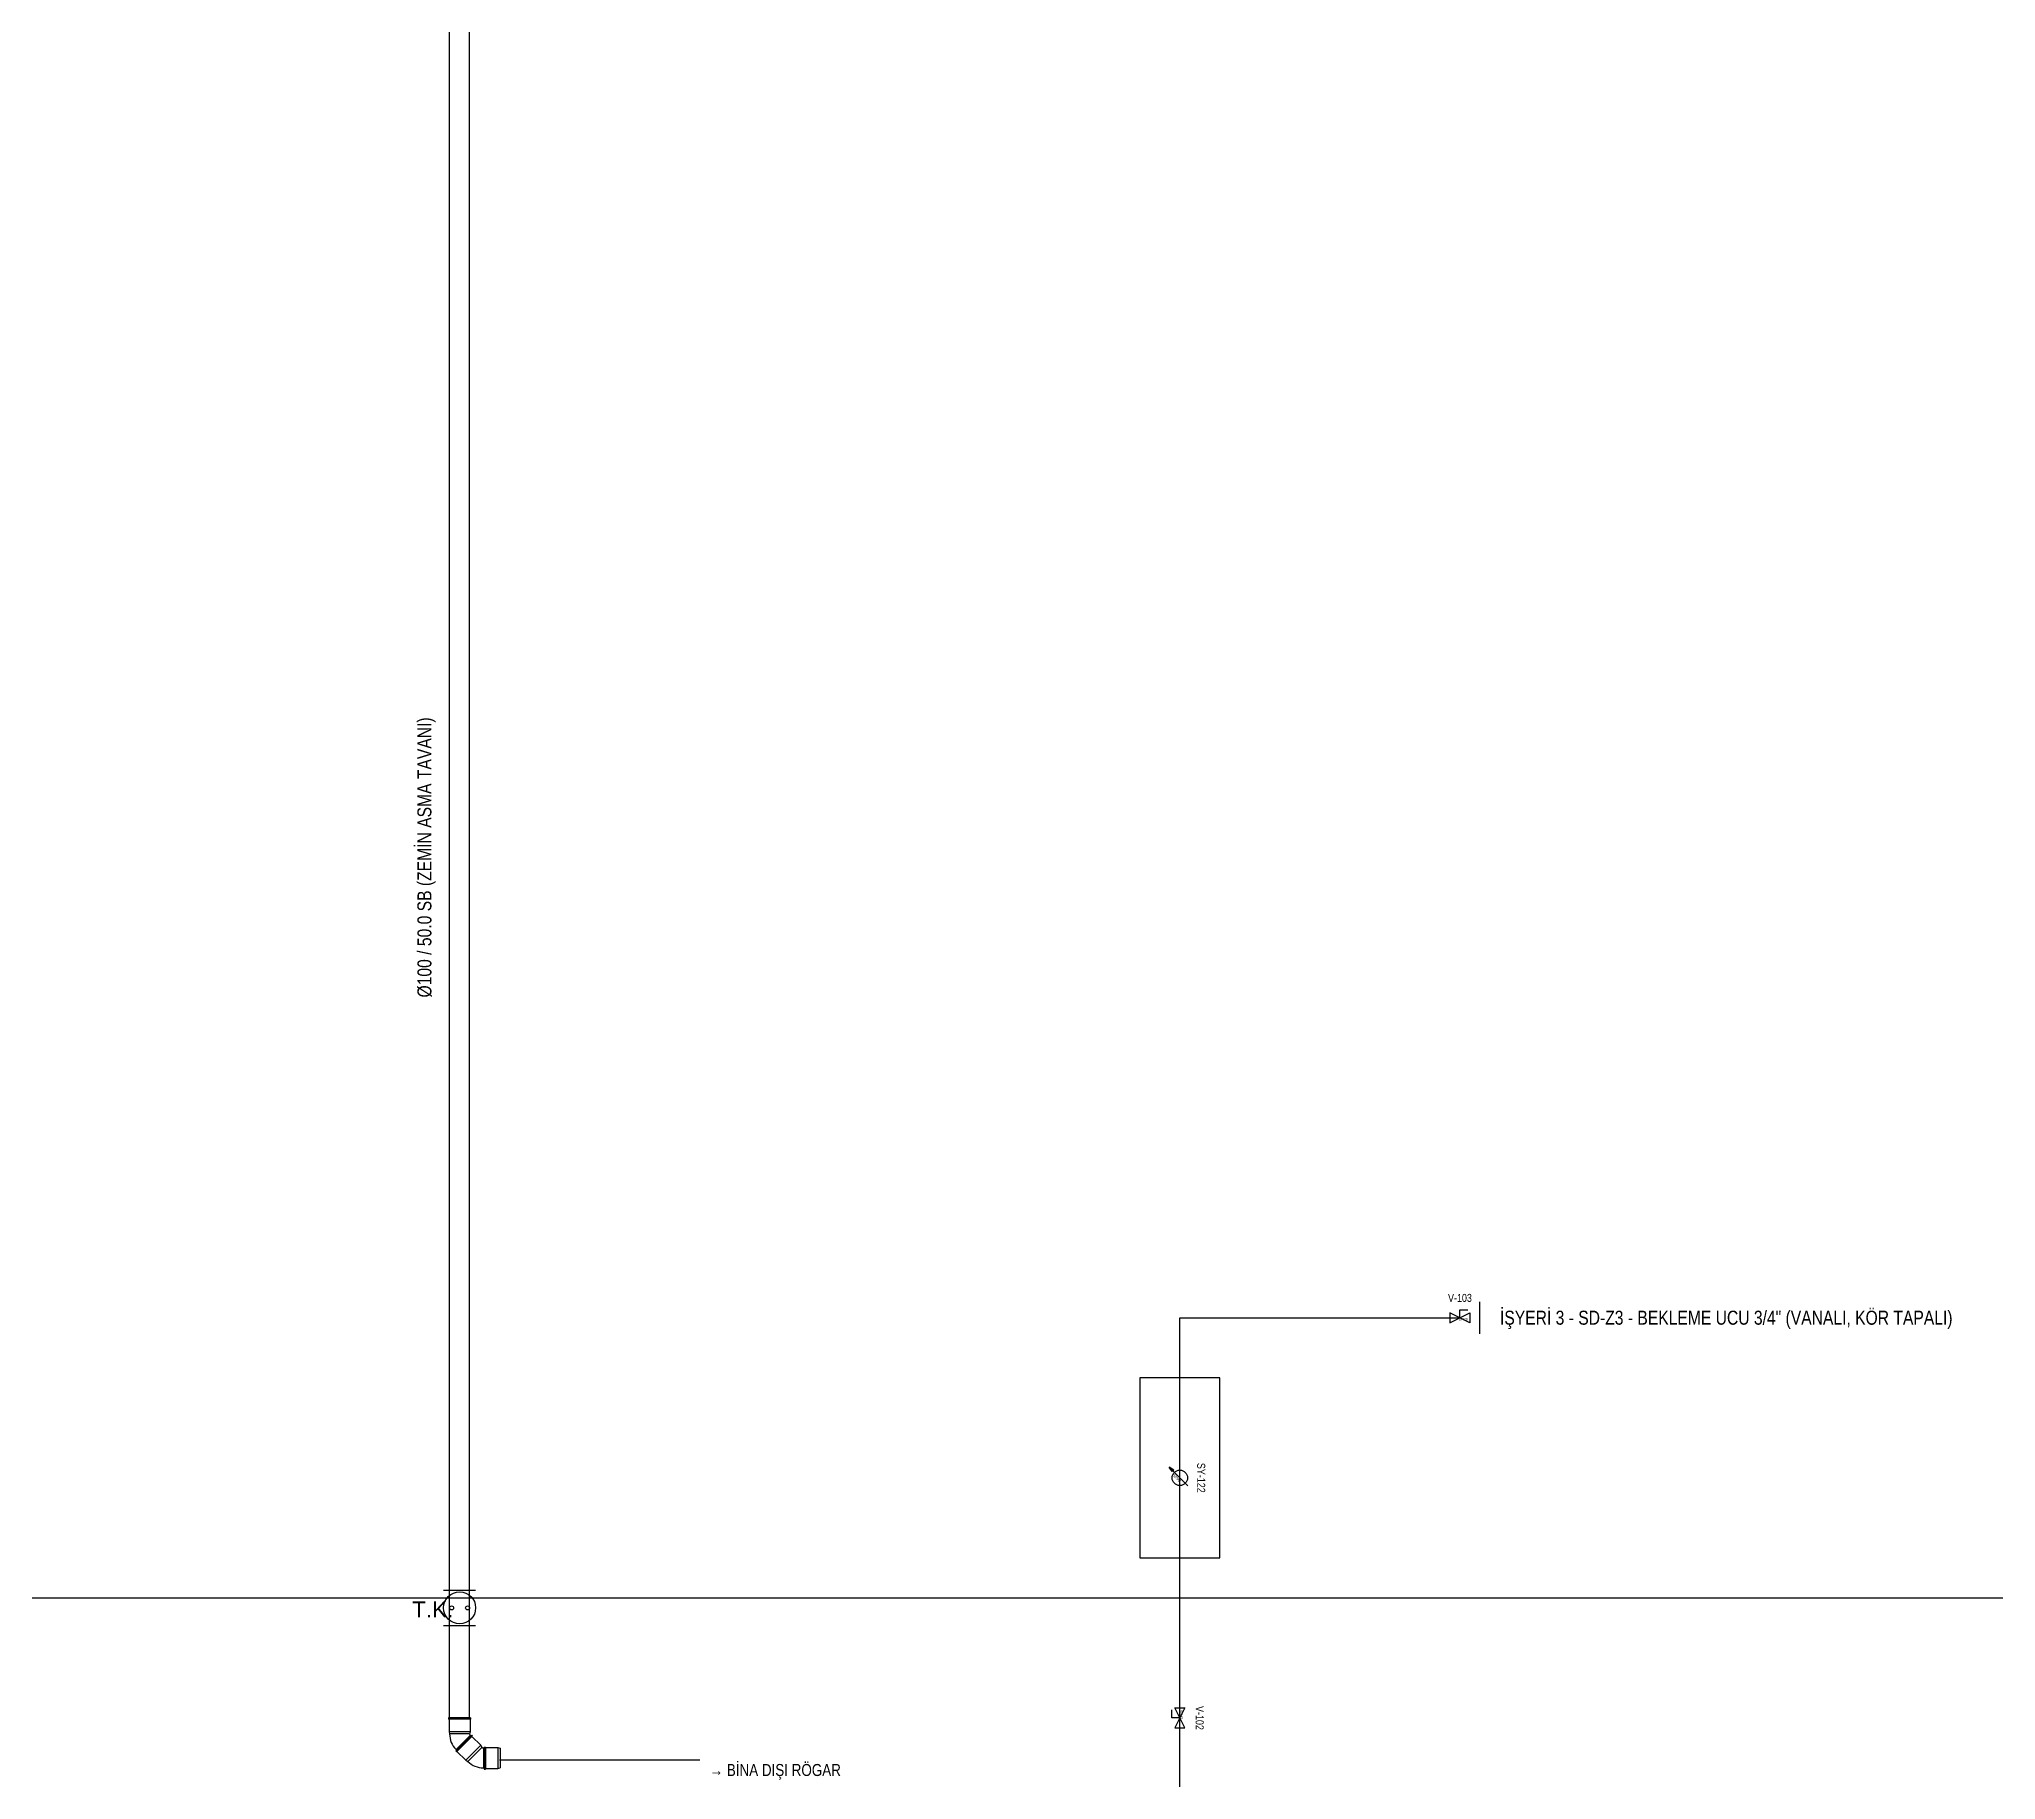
# Model space of a CAD drawing. Header units: centimetres. Extents: x 247996 to 314900, y -468471 to -440326.
# Drawn here: x 265030 to 266008, y -445941 to -445071 of the extents above; entities that cross this region are included whole.
import ezdxf
from ezdxf.enums import TextEntityAlignment as Align

# ---------------------------------------------------------------- set-up
doc = ezdxf.new("R2010")
doc.units = ezdxf.units.CM
doc.linetypes.add('0', pattern=[500, 500])
doc.layers.add('SCOTT-MTY-PISSU-CAP', color=211, linetype='Continuous', lineweight=30)
doc.layers.add('SCOTT-MTY-SOGUKSU-BORU', color=5, linetype='0', lineweight=30)
for name, color, linetype in [('SCOTT-MTY-PVC', 43, 'Continuous'), ('SCOTT-MTY-ROGAR', 5, 'Continuous'), ('SCOTT-MTY-SAYAC', 3, 'Continuous'), ('SCOTT-MTY-SEMA', 8, 'Continuous'), ('SCOTT-MTY-TES-YAZI', 7, 'Continuous'), ('SCOTT-MTY-VANA', 1, 'Continuous')]:
    doc.layers.add(name, color=color, linetype=linetype)
doc.styles.add('MTYCAPLT', font='arial.ttf')
doc.styles.add('ROTAS', font='arial.ttf')

# ---------------------------------------------------------------- blocks, each defined once
blk = doc.blocks.new('MTY-TEMIZLEME KAPAGI KOLON')
at = {"layer": 'SCOTT-MTY-VANA', "color": 1, "ltscale": 75}
for p, q in [((-10, 11), (10, 11)), ((-10, -11), (10, -11))]:
    blk.add_line(p, q, dxfattribs=at)
for centre, radius in [((0, 0), 10), ((-5, 0), 1.25), ((5, 0), 1.25)]:
    blk.add_circle(centre, radius, dxfattribs=at)
at = {"layer": 'SCOTT-MTY-VANA', "color": 1, "ltscale": 75, "style": 'MTYCAPLT'}
blk.add_attdef('TK', (-29.6, -6), '', height=10, dxfattribs=at)
blk = doc.blocks.new('PVC DIRSEK')
at = {"layer": 'SCOTT-MTY-PVC', "color": 43}
for p, q in [((-5.5, 0), (-5.5, -0.6)), ((5.5, 0), (-5.5, 0)), ((5.5, -0.6), (-5.5, -0.6)), ((-5.3, -0.6), (-5.3, -6.85)), ((5.3, -6.85), (-5.3, -6.85)), ((-5.3, -6.85), (-5, -7.99)), ((5, -7.99), (-5, -7.99)), ((5.29, -8.7), (-1.78, -15.77)), ((5.58, -8.98), (-1.56, -16.12)), ((6.31, -9.1), (-1.33, -16.73)), ((6.17, -9.24), (-1.33, -16.73)), ((5.3, -6.85), (5, -7.99)), ((5.29, -8.7), (5.58, -8.98)), ((5.3, -0.6), (5.3, -6.85)), ((5.5, 0), (5.5, -0.6)), ((5.88, -8.67), (5.51, -9.04)), ((5.88, -8.67), (5.58, -8.98)), ((5.88, -8.67), (6.31, -9.1)), ((5.88, -8.67), (6.31, -9.1)), ((6.31, -9.1), (6.17, -9.24)), ((6.17, -9.24), (10.59, -13.66)), ((-1.5, -16.05), (-1.89, -16.45)), ((-1.56, -16.12), (-1.89, -16.45)), ((-1.89, -16.45), (-1.47, -16.88)), ((-1.89, -16.45), (-1.47, -16.88)), ((-1.78, -15.77), (-1.5, -16.05)), ((-1.33, -16.73), (-1.47, -16.88)), ((-1.33, -16.73), (-1.47, -16.88)), ((-1.33, -16.73), (3.09, -21.15)), ((10.59, -13.66), (3.09, -21.15)), ((11.18, -14.68), (4.11, -21.75)), ((10.59, -13.66), (11.18, -14.68)), ((11.89, -14.97), (11.89, -24.97)), ((11.89, -14.97), (12.29, -14.97)), ((12.29, -14.53), (12.29, -14.97)), ((12.29, -14.53), (12.89, -14.53)), ((12.29, -14.97), (12.29, -25.03)), ((12.89, -14.53), (12.89, -14.73)), ((12.89, -14.73), (12.89, -25.33)), ((12.89, -14.73), (19.14, -14.73)), ((19.14, -14.73), (20.28, -15.07)), ((19.14, -14.73), (19.14, -25.33)), ((20.28, -15.07), (20.28, -25)), ((3.09, -21.15), (4.11, -21.75)), ((11.89, -24.97), (12.29, -24.97)), ((12.29, -24.97), (12.29, -25.53)), ((12.29, -25.53), (12.89, -25.53)), ((12.89, -25.33), (19.14, -25.33)), ((12.89, -25.33), (12.89, -25.53)), ((19.14, -25.33), (20.28, -25))]:
    blk.add_line(p, q, dxfattribs=at)
for centre, radius, start, end in [((6, -7.99), 11, 180, 225), ((6, -7.99), 1, 180, 225), ((11.89, -13.97), 1, 225, 270), ((11.89, -13.97), 11, 225, 270)]:
    blk.add_arc(centre, radius, start, end, dxfattribs=at)
blk = doc.blocks.new('MTY-KURESEL VANA')
at = {"layer": 'SCOTT-MTY-VANA'}
for p, q in [((0, 0), (0, 8)), ((0, 8), (8, 8))]:
    blk.add_line(p, q, dxfattribs=at)
blk.add_lwpolyline([(-10, 5), (-10, -5), (10, 5), (10, -5), (-10, 5)], dxfattribs=at)
blk.add_attdef('CAP', (-1.1, -2.7), '', height=2.5, dxfattribs=at)
blk = doc.blocks.new('MTY-SU SAYACI')
at = {"layer": 'SCOTT-MTY-VANA'}
blk.add_hatch(color=256, dxfattribs=at).paths.add_polyline_path([(9.8, 9.8), (5.6, 7), (7, 5.6)])
for p, q in [((-7.3, -7.3), (6.3, 6.3)), ((5.6, 7), (9.8, 9.8)), ((7, 5.6), (5.6, 7)), ((7, 5.6), (9.8, 9.8))]:
    blk.add_line(p, q, dxfattribs=at)
blk.add_circle((0, 0), 7, dxfattribs=at)
blk.add_attdef('CAP', (-2.3, -1.2), '', height=2.5, rotation=45, dxfattribs=at)

msp = doc.modelspace()

# ---------------------------------------------------------------- linework, layer by layer
at = {"layer": 'SCOTT-MTY-PVC'}
for p, q in [((265235, -445910), (265235, -441990)), ((265245, -445910), (265245, -441990)), ((265260, -445931), (265360, -445931))]:
    msp.add_line(p, q, dxfattribs=at)
at = {"layer": 'SCOTT-MTY-SAYAC'}
msp.add_lwpolyline([(265580, -445830), (265620, -445830), (265620, -445740), (265580, -445740)], close=True, dxfattribs=at)
at = {"layer": 'SCOTT-MTY-SEMA'}
msp.add_lwpolyline([(258900, -445850), (276550, -445850)], dxfattribs=at)
at = {"layer": 'SCOTT-MTY-SOGUKSU-BORU'}
msp.add_line((265750, -445718), (265750, -445702), dxfattribs=at)
msp.add_lwpolyline([(265600, -446140), (265600, -445710), (265740, -445710)], dxfattribs=at)

# ---------------------------------------------------------------- block references
at = {"layer": 'SCOTT-MTY-PISSU-CAP'}
ref = msp.add_blockref('MTY-TEMIZLEME KAPAGI KOLON', (265240, -445855), dxfattribs=dict(at, xscale=0.8, yscale=0.8))
ref.add_attrib('TK', 'T.K.', (265216.32, -445859.77), dxfattribs={"height": 8, "style": 'MTYCAPLT'})
at = {"layer": 'SCOTT-MTY-PVC'}
msp.add_blockref('PVC DIRSEK', (265240, -445910), dxfattribs=at)
at = {"layer": 'SCOTT-MTY-SAYAC'}
ref = msp.add_blockref('MTY-SU SAYACI', (265600, -445790), dxfattribs=dict(at, xscale=0.55, yscale=0.55, rotation=90))
ref.add_attrib('CAP', 'DN20', (265600.63, -445791.26), dxfattribs={"height": 1.375, "rotation": 135})
at = {"layer": 'SCOTT-MTY-VANA', "xscale": 0.5, "yscale": 0.5}
msp.add_blockref('MTY-KURESEL VANA', (265740, -445710), dxfattribs=at).add_auto_attribs({'CAP': 'DN20'})
at = {"layer": 'SCOTT-MTY-VANA', "xscale": 0.5, "yscale": 0.5, "rotation": 90}
msp.add_blockref('MTY-KURESEL VANA', (265600, -445910), dxfattribs=at).add_auto_attribs({'CAP': 'DN20'})

# ---------------------------------------------------------------- texts
at = {"layer": 'SCOTT-MTY-PISSU-CAP', "style": 'ROTAS', "width": 0.8}
msp.add_text('Ø100 / 50.0 SB (ZEMİN ASMA TAVANI)', height=7, rotation=90, dxfattribs=at).set_placement((265228, -445550), align=Align.BOTTOM_LEFT)
at = {"layer": 'SCOTT-MTY-ROGAR', "style": 'ROTAS', "width": 0.8}
msp.add_text('→ BİNA DIŞI RÖGAR', height=6, dxfattribs=at).set_placement((265365, -445936), align=Align.MIDDLE_LEFT)
at = {"layer": 'SCOTT-MTY-TES-YAZI', "style": 'ROTAS', "width": 0.8}
msp.add_text('İŞYERİ 3 - SD-Z3 - BEKLEME UCU 3/4" (VANALI, KÖR TAPALI)', height=7, dxfattribs=at).set_placement((265760, -445710), align=Align.MIDDLE_LEFT)
at = {"layer": 'SCOTT-MTY-VANA', "style": 'ROTAS', "width": 0.8}
msp.add_text('V-103', height=4, dxfattribs=at).set_placement((265740, -445700.1), align=Align.MIDDLE_CENTER)
for s, p in [('SY-122', (265610.65, -445790)), ('V-102', (265609.9, -445910))]:
    msp.add_text(s, height=4, rotation=-90, dxfattribs=at).set_placement(p, align=Align.MIDDLE_CENTER)

doc.saveas('drawing.dxf')
